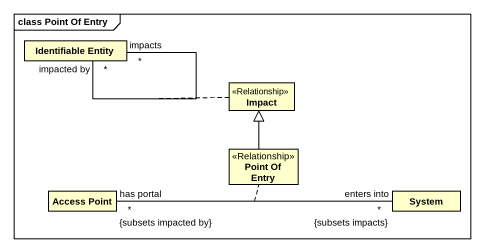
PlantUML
@startuml
mainframe class Point Of Entry
hide circle
hide empty members
class "Identifiable Entity" as Identifiable_Entity
class Impact <<Relationship>>
class "Point Of Entry" as Point_Of_Entry <<Relationship>>
class "Access Point" as Access_Point
class System
Identifiable_Entity "impacted by\n*" -- "impacts\n*" Identifiable_Entity
(Identifiable_Entity, Identifiable_Entity) .. Impact
Point_Of_Entry -up-|> Impact
Access_Point "has portal\n*\n{subsets impacted by}" -right- "enters into\n*\n{subsets impacts}" System
(Access_Point, System) .. Point_Of_Entry
@enduml
